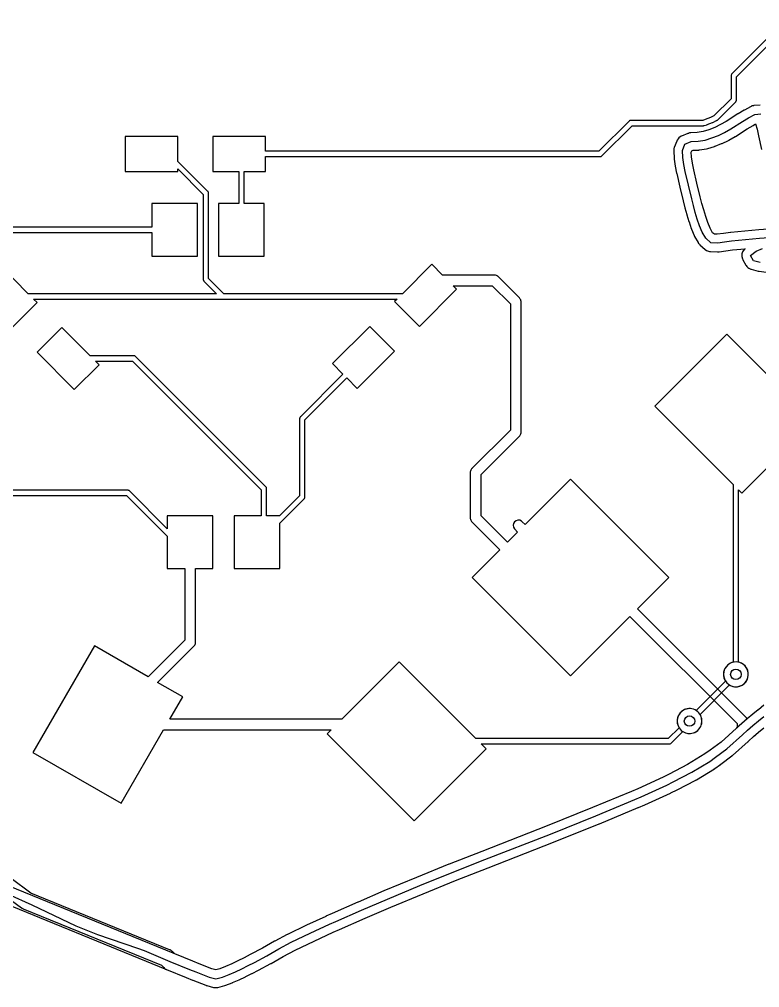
# Model space of a CAD drawing. Header units: millimetres. Extents: x -0.2 to 50.1, y -0.2 to 50.2.
# Drawn here: x 17.94 to 39.02, y -0.23 to 27.34 of the extents above; entities that cross this region are included whole.
import ezdxf

# ---------------------------------------------------------------- set-up
doc = ezdxf.new("R2010")
doc.units = ezdxf.units.MM

msp = doc.modelspace()

# ---------------------------------------------------------------- linework, layer by layer
at = {"layer": '16_copper'}
for points in [[(39.697, 27.265), (38.226, 25.794), (38.221, 25.787), (38.216, 25.781, 0.087651), (38.206, 25.756), (38.205, 25.749), (38.204, 25.74), (38.204, 25.082), (37.714, 24.592), (37.619, 24.547), (37.469, 24.487), (37.402, 24.466), (35.35, 24.466), (35.342, 24.465), (35.333, 24.464, 0.087654), (35.309, 24.454), (35.303, 24.449), (35.296, 24.444), (34.438, 23.586), (24.95, 23.586), (24.95, 24.01), (23.45, 24.01), (23.45, 23.01), (24.184, 23.01), (24.184, 22.1), (23.61, 22.1), (23.61, 20.6), (24.91, 20.6), (24.91, 22.1), (24.336, 22.1), (24.336, 23.01), (24.95, 23.01), (24.95, 23.434), (34.47, 23.434), (34.478, 23.435), (34.487, 23.436, 0.087654), (34.511, 23.446), (34.517, 23.451), (34.524, 23.456), (35.382, 24.314), (37.413, 24.314), (37.414, 24.314), (37.415, 24.314), (37.428, 24.316), (37.435, 24.317, 0.00421), (37.436, 24.317), (37.517, 24.343), (37.519, 24.344), (37.522, 24.344), (37.677, 24.406), (37.679, 24.407), (37.682, 24.408), (37.791, 24.46), (37.793, 24.461), (37.796, 24.462), (37.803, 24.467), (37.809, 24.472, 0.014124), (37.812, 24.475), (38.334, 24.996), (38.339, 25.003), (38.344, 25.009, 0.087651), (38.354, 25.034), (38.355, 25.041), (38.356, 25.05), (38.356, 25.708), (39.99, 27.342)], [(39.027, 24.901), (38.855, 24.887), (38.84, 24.884), (38.825, 24.882, 0.039559), (38.787, 24.871), (38.782, 24.869), (38.779, 24.868), (38.77, 24.863), (38.756, 24.856), (38.581, 24.76), (38.577, 24.757), (38.572, 24.755), (38.401, 24.652), (38.399, 24.65), (38.395, 24.648), (38.065, 24.435), (37.905, 24.345), (37.74, 24.267), (37.57, 24.2), (37.405, 24.148), (37.239, 24.12), (37.054, 24.11), (37.047, 24.109), (37.039, 24.109, 0.03956), (37.001, 24.102), (36.986, 24.096), (36.977, 24.094), (36.973, 24.092), (36.968, 24.09), (36.79, 24.014), (36.788, 24.013), (36.785, 24.012, 0.159485), (36.671, 23.906), (36.657, 23.878), (36.656, 23.876, 0.000483), (36.656, 23.875), (36.585, 23.695), (36.581, 23.68), (36.576, 23.665, 0.039558), (36.569, 23.626), (36.569, 23.622), (36.568, 23.618), (36.569, 23.608), (36.568, 23.592), (36.578, 23.392), (36.579, 23.383), (36.581, 23.364), (36.613, 23.166), (36.614, 23.163), (36.614, 23.16), (36.652, 22.964), (36.653, 22.96), (36.654, 22.955), (36.742, 22.565), (36.743, 22.563), (36.743, 22.561), (36.839, 22.173), (36.839, 22.172), (36.84, 22.171), (36.889, 21.977), (36.89, 21.976), (36.89, 21.974), (36.941, 21.781), (36.943, 21.778), (36.944, 21.773), (37.002, 21.582), (37.003, 21.578), (37.005, 21.573), (37.069, 21.384), (37.072, 21.378), (37.075, 21.369), (37.152, 21.185), (37.156, 21.178), (37.165, 21.157), (37.264, 20.984), (37.266, 20.981), (37.268, 20.978, 0.039558), (37.291, 20.946), (37.309, 20.927), (37.313, 20.923), (37.314, 20.922), (37.315, 20.922), (37.461, 20.791), (37.47, 20.784), (37.478, 20.777, 0.119178), (37.586, 20.731), (37.596, 20.73, 0.014757), (37.611, 20.728), (37.62, 20.727), (37.815, 20.722), (37.82, 20.722), (37.825, 20.722), (37.845, 20.723), (37.855, 20.724), (37.857, 20.724), (37.859, 20.724), (38.053, 20.753), (38.246, 20.776), (38.6, 20.811), (38.588, 20.801), (38.576, 20.79), (38.574, 20.787), (38.571, 20.784, 0.284062), (38.525, 20.526), (38.535, 20.503), (38.538, 20.497), (38.539, 20.496), (38.539, 20.495), (38.623, 20.346), (38.626, 20.342), (38.628, 20.337, 0.159488), (38.747, 20.237), (38.767, 20.23), (38.775, 20.227), (38.777, 20.227), (38.779, 20.226), (38.973, 20.176), (38.975, 20.176), (39.006, 20.17), (39.204, 20.147)], [(39.136, 7.808), (38.979, 7.684), (38.978, 7.683), (38.976, 7.682), (38.821, 7.556), (38.82, 7.555), (38.818, 7.553), (38.665, 7.425), (38.663, 7.424), (38.661, 7.422), (38.661, 7.422), (38.657, 7.428), (38.652, 7.437), (38.648, 7.441), (38.645, 7.446), (38.635, 7.458), (35.536, 10.556), (36.43, 11.45), (33.63, 14.25), (32.338, 12.958), (32.258, 13.038), (32.234, 13.057, 0.857946), (32.032, 12.834), (32.042, 12.822), (32.122, 12.742), (31.833, 12.453), (31.082, 13.203), (31.082, 14.377), (32.178, 15.472), (32.181, 15.477), (32.186, 15.481, 0.153125), (32.222, 15.564), (32.222, 15.58), (32.222, 19.3), (32.222, 19.306), (32.222, 19.311, 0.153128), (32.188, 19.396), (32.178, 19.408), (31.568, 20.018), (31.563, 20.021), (31.559, 20.026, 0.153125), (31.476, 20.062), (31.46, 20.062), (29.986, 20.062), (29.681, 20.368), (28.843, 19.53), (23.762, 19.53), (23.326, 19.965), (23.326, 22.39), (23.325, 22.398), (23.324, 22.407, 0.087654), (23.314, 22.431), (23.309, 22.437), (23.304, 22.444), (22.45, 23.298), (22.45, 24.01), (20.95, 24.01), (20.95, 23.01), (22.45, 23.01), (22.45, 23.082), (23.174, 22.358), (23.174, 19.934), (23.175, 19.925), (23.176, 19.917, 0.087654), (23.186, 19.893), (23.191, 19.887), (23.196, 19.88), (23.546, 19.53), (18.187, 19.53), (17.379, 20.338)], [(17.733, 18.57), (18.44, 19.277), (18.339, 19.378), (28.691, 19.378), (28.62, 19.307), (29.327, 18.6), (30.388, 19.661), (30.291, 19.758), (31.397, 19.758), (31.918, 19.237), (31.918, 15.643), (30.822, 14.548), (30.819, 14.543), (30.814, 14.539, 0.153125), (30.778, 14.456), (30.778, 14.44), (30.778, 13.14), (30.778, 13.134), (30.778, 13.129, 0.153128), (30.812, 13.044), (30.822, 13.032), (31.617, 12.237), (30.83, 11.45), (33.63, 8.65), (35.321, 10.341), (38.374, 7.287), (38.374, 7.167), (38.359, 7.153), (37.921, 6.763), (37.611, 6.531), (37.458, 6.422), (36.962, 6.119), (36.439, 5.848), (36.265, 5.762), (35.543, 5.433), (35.364, 5.354), (34.261, 4.894), (32.964, 4.376), (31.103, 3.649), (31.103, 3.649), (31.102, 3.649), (30.172, 3.283), (30.171, 3.283), (30.17, 3.283), (29.243, 2.907), (29.242, 2.907), (29.241, 2.906), (28.319, 2.522), (28.318, 2.521), (28.316, 2.521), (27.581, 2.206), (27.58, 2.206), (27.579, 2.205), (26.847, 1.883), (26.846, 1.882), (26.845, 1.882), (26.663, 1.8), (26.662, 1.799), (26.661, 1.799), (26.117, 1.548), (26.114, 1.547), (26.112, 1.546), (25.572, 1.284), (25.569, 1.282), (25.564, 1.28), (25.211, 1.092), (25.209, 1.091), (25.206, 1.089), (24.86, 0.894), (24.512, 0.708), (24.338, 0.618), (24.162, 0.532), (23.986, 0.449), (23.811, 0.371), (23.644, 0.306), (23.53, 0.277), (23.415, 0.308), (23.055, 0.447), (22.872, 0.52), (22.364, 0.728), (22.298, 0.794), (22.288, 0.802), (22.279, 0.811, 0.039558), (22.247, 0.833), (22.24, 0.837), (22.234, 0.84), (22.227, 0.843), (22.216, 0.848), (18.267, 2.463), (17.703, 2.88)], [(10.655, 13.784), (20.988, 13.784), (22.15, 12.622), (22.15, 11.7), (22.648, 11.7), (22.648, 9.667), (21.6, 8.62), (20.075, 9.501), (18.325, 6.469), (20.837, 5.019), (22.042, 7.108), (26.813, 7.108), (26.7, 6.995), (29.175, 4.52), (31.226, 6.571), (31.09, 6.707), (36.443, 6.707), (36.452, 6.708), (36.46, 6.709, 0.087654), (36.484, 6.719), (36.49, 6.724), (36.497, 6.729), (36.83, 7.062), (36.863, 7.043, 1), (37.177, 7.677), (37.134, 7.695, 0.668176), (36.703, 7.203), (36.722, 7.17), (36.412, 6.859), (30.938, 6.859), (28.751, 9.046), (27.118, 7.412), (22.218, 7.412), (22.587, 8.051), (21.873, 8.462), (22.908, 9.496), (22.911, 9.501), (22.916, 9.505, 0.153125), (22.952, 9.589), (22.952, 9.604), (22.952, 11.7), (23.45, 11.7), (23.45, 13.2), (22.15, 13.2), (22.15, 12.838), (21.074, 13.914), (21.067, 13.919), (21.061, 13.924, 0.087651), (21.036, 13.934), (21.029, 13.935), (21.02, 13.936), (10.743, 13.936)], [(17.429, 2.46), (17.995, 2.042), (18.007, 2.035), (18.018, 2.027), (18.024, 2.024), (18.028, 2.021), (18.037, 2.018), (18.049, 2.012), (21.98, 0.405), (22.046, 0.338, 0.065196), (22.098, 0.299), (22.105, 0.295), (22.11, 0.292), (22.118, 0.289), (22.128, 0.284), (22.683, 0.057), (22.684, 0.057), (22.685, 0.056), (22.871, -0.018), (22.872, -0.019), (22.874, -0.019), (23.247, -0.163), (23.256, -0.166), (23.271, -0.171), (23.462, -0.223), (23.47, -0.224), (23.478, -0.226, 0.039561), (23.517, -0.231), (23.529, -0.231), (23.541, -0.231, 0.01576), (23.556, -0.23), (23.57, -0.227), (23.58, -0.226), (23.584, -0.225), (23.59, -0.224), (23.783, -0.174), (23.791, -0.172), (23.812, -0.165), (23.998, -0.092), (24.003, -0.09), (24.008, -0.088), (24.191, -0.007), (24.194, -0.006), (24.197, -0.005), (24.377, 0.081), (24.379, 0.081), (24.381, 0.082), (24.56, 0.17), (24.562, 0.172), (24.565, 0.173), (24.742, 0.264), (24.744, 0.265), (24.746, 0.266), (25.098, 0.455), (25.1, 0.456), (25.103, 0.458), (25.449, 0.652), (25.795, 0.837), (26.328, 1.095), (26.869, 1.344), (27.05, 1.425), (27.779, 1.747), (28.512, 2.061), (29.432, 2.444), (30.356, 2.819), (31.285, 3.184), (31.285, 3.184), (33.147, 3.91), (33.148, 3.91), (33.149, 3.911), (34.448, 4.43), (34.45, 4.431), (34.452, 4.431), (35.559, 4.894), (35.56, 4.895), (35.562, 4.896), (35.746, 4.976), (35.747, 4.977), (35.749, 4.977), (36.476, 5.308), (36.48, 5.31), (36.485, 5.312), (36.663, 5.402), (36.665, 5.402), (36.667, 5.403), (37.199, 5.679), (37.206, 5.683), (37.215, 5.687), (37.727, 6), (37.733, 6.005), (37.742, 6.01), (37.904, 6.126), (37.906, 6.128), (37.908, 6.129), (38.228, 6.369), (38.235, 6.375), (38.245, 6.382), (38.693, 6.781), (38.694, 6.782), (38.696, 6.783), (38.841, 6.916), (38.892, 6.96), (38.892, 6.96), (38.988, 7.043), (39.138, 7.169)]]:
    msp.add_lwpolyline(points, format="xyb", dxfattribs=at)
for points in [[(39.396, 21.375), (38.997, 21.347), (38.996, 21.347), (38.994, 21.347), (38.596, 21.314), (38.594, 21.313), (38.591, 21.313), (38.194, 21.273), (38.192, 21.273), (38.189, 21.273), (37.991, 21.249), (37.988, 21.248), (37.984, 21.248), (37.808, 21.222), (37.726, 21.224), (37.678, 21.267), (37.607, 21.392), (37.54, 21.554), (37.479, 21.731), (37.423, 21.914), (37.373, 22.102), (37.324, 22.293), (37.229, 22.679), (37.142, 23.062), (37.106, 23.251), (37.076, 23.43), (37.07, 23.562), (37.083, 23.596), (37.124, 23.613), (37.28, 23.621), (37.289, 23.623), (37.308, 23.624), (37.505, 23.658), (37.505, 23.658), (37.538, 23.666), (37.729, 23.725), (37.736, 23.728), (37.746, 23.731), (37.932, 23.805), (37.938, 23.808), (37.947, 23.811), (38.127, 23.897), (38.134, 23.901), (38.143, 23.905), (38.317, 24.004), (38.323, 24.007), (38.329, 24.011), (38.663, 24.225), (38.827, 24.324), (38.897, 24.363), (38.941, 24.212), (38.986, 24.027), (39.068, 23.64)], [(16.13, 21.274), (21.71, 21.274), (21.71, 20.6), (23.01, 20.6), (23.01, 22.1), (21.71, 22.1), (21.71, 21.426), (16.162, 21.426)]]:
    msp.add_lwpolyline(points, dxfattribs=at)
for points in [[(25.35, 12.992), (26.048, 13.69), (26.053, 13.697), (26.058, 13.703, 0.087651), (26.068, 13.728), (26.069, 13.735), (26.07, 13.744), (26.07, 15.942), (27.26, 17.132), (27.559, 16.832), (28.62, 17.893), (27.913, 18.6), (26.852, 17.539), (27.152, 17.24), (25.94, 16.028), (25.935, 16.021), (25.929, 16.014, 0.087651), (25.919, 15.99), (25.919, 15.982), (25.917, 15.974), (25.917, 13.775), (25.342, 13.2), (24.976, 13.2), (24.976, 13.98), (24.975, 13.988), (24.974, 13.997, 0.087654), (24.964, 14.021), (24.959, 14.027), (24.954, 14.034), (21.248, 17.74), (21.241, 17.745), (21.234, 17.751, 0.087651), (21.21, 17.761), (21.203, 17.761), (21.194, 17.762), (19.955, 17.762), (19.147, 18.57), (18.44, 17.863), (19.501, 16.802), (20.208, 17.509), (20.107, 17.61), (21.162, 17.61), (24.824, 13.948), (24.824, 13.2), (24.05, 13.2), (24.05, 11.7), (25.35, 11.7)], [(38.409, 8.343, 0.767328), (38.454, 9.025), (38.416, 9.035), (38.416, 13.947), (38.509, 13.854), (40.56, 15.905), (38.085, 18.38), (36.034, 16.329), (38.264, 14.099), (38.264, 9.035), (38.226, 9.025, 0.876977), (38.363, 8.337)]]:
    msp.add_lwpolyline(points, format="xyb", close=True, dxfattribs=at)
at = {"layer": '1_copper'}
for points in [[(39.027, 24.901), (38.855, 24.887), (38.84, 24.884), (38.825, 24.882, 0.039559), (38.787, 24.871), (38.782, 24.869), (38.779, 24.868), (38.77, 24.863), (38.756, 24.856), (38.581, 24.76), (38.577, 24.757), (38.572, 24.755), (38.401, 24.652), (38.399, 24.65), (38.395, 24.648), (38.065, 24.435), (37.905, 24.345), (37.74, 24.267), (37.57, 24.2), (37.405, 24.148), (37.239, 24.12), (37.054, 24.11), (37.047, 24.109), (37.039, 24.109, 0.03956), (37.001, 24.102), (36.986, 24.096), (36.977, 24.094), (36.973, 24.092), (36.968, 24.09), (36.79, 24.014), (36.788, 24.013), (36.785, 24.012, 0.159485), (36.671, 23.906), (36.657, 23.878), (36.656, 23.876, 0.000483), (36.656, 23.875), (36.585, 23.695), (36.581, 23.68), (36.576, 23.665, 0.039558), (36.569, 23.626), (36.569, 23.622), (36.568, 23.618), (36.569, 23.608), (36.568, 23.592), (36.578, 23.392), (36.579, 23.383), (36.581, 23.364), (36.613, 23.166), (36.614, 23.163), (36.614, 23.16), (36.652, 22.964), (36.653, 22.96), (36.654, 22.955), (36.742, 22.565), (36.743, 22.563), (36.743, 22.561), (36.839, 22.173), (36.839, 22.172), (36.84, 22.171), (36.889, 21.977), (36.89, 21.976), (36.89, 21.974), (36.941, 21.781), (36.943, 21.778), (36.944, 21.773), (37.002, 21.582), (37.003, 21.578), (37.005, 21.573), (37.069, 21.384), (37.072, 21.378), (37.075, 21.369), (37.152, 21.185), (37.156, 21.178), (37.165, 21.157), (37.264, 20.984), (37.266, 20.981), (37.268, 20.978, 0.039558), (37.291, 20.946), (37.309, 20.927), (37.313, 20.923), (37.314, 20.922), (37.315, 20.922), (37.461, 20.791), (37.47, 20.784), (37.478, 20.777, 0.119178), (37.586, 20.731), (37.596, 20.73, 0.014757), (37.611, 20.728), (37.62, 20.727), (37.815, 20.722), (37.82, 20.722), (37.825, 20.722), (37.845, 20.723), (37.855, 20.724), (37.857, 20.724), (37.859, 20.724), (38.053, 20.753), (38.246, 20.776), (38.6, 20.811), (38.588, 20.801), (38.576, 20.79), (38.574, 20.787), (38.571, 20.784, 0.284062), (38.525, 20.526), (38.535, 20.503), (38.538, 20.497), (38.539, 20.496), (38.539, 20.495), (38.623, 20.346), (38.626, 20.342), (38.628, 20.337, 0.159488), (38.747, 20.237), (38.767, 20.23), (38.775, 20.227), (38.777, 20.227), (38.779, 20.226), (38.973, 20.176), (38.975, 20.176), (39.006, 20.17), (39.204, 20.147)], [(16.93, 2.41), (22.128, 0.284), (22.128, 0.284), (22.683, 0.057), (22.684, 0.057), (22.685, 0.056), (22.871, -0.018), (22.872, -0.019), (22.874, -0.019), (23.247, -0.163), (23.256, -0.166), (23.271, -0.171), (23.462, -0.223), (23.47, -0.224), (23.478, -0.226, 0.039561), (23.517, -0.231), (23.529, -0.231), (23.541, -0.231, 0.01576), (23.556, -0.23), (23.57, -0.227), (23.58, -0.226), (23.584, -0.225), (23.59, -0.224), (23.783, -0.174), (23.791, -0.172), (23.812, -0.165), (23.998, -0.092), (24.003, -0.09), (24.008, -0.088), (24.191, -0.007), (24.194, -0.006), (24.197, -0.005), (24.377, 0.081), (24.379, 0.081), (24.381, 0.082), (24.56, 0.17), (24.562, 0.172), (24.565, 0.173), (24.742, 0.264), (24.744, 0.265), (24.746, 0.266), (25.098, 0.455), (25.1, 0.456), (25.103, 0.458), (25.449, 0.652), (25.795, 0.837), (26.328, 1.095), (26.869, 1.344), (27.05, 1.425), (27.779, 1.747), (28.512, 2.061), (29.432, 2.444), (30.356, 2.819), (31.285, 3.184), (31.285, 3.184), (33.147, 3.91), (33.148, 3.91), (33.149, 3.911), (34.448, 4.43), (34.45, 4.431), (34.452, 4.431), (35.559, 4.894), (35.56, 4.895), (35.562, 4.896), (35.746, 4.976), (35.747, 4.977), (35.749, 4.977), (36.476, 5.308), (36.48, 5.31), (36.485, 5.312), (36.663, 5.402), (36.665, 5.402), (36.667, 5.403), (37.199, 5.679), (37.206, 5.683), (37.215, 5.687), (37.727, 6), (37.733, 6.005), (37.742, 6.01), (37.904, 6.126), (37.906, 6.128), (37.908, 6.129), (38.228, 6.369), (38.235, 6.375), (38.245, 6.382), (38.693, 6.781), (38.694, 6.782), (38.696, 6.783), (38.841, 6.916), (38.988, 7.043), (39.138, 7.169)]]:
    msp.add_lwpolyline(points, format="xyb", dxfattribs=at)
for points in [[(39.396, 21.375), (38.997, 21.347), (38.996, 21.347), (38.994, 21.347), (38.596, 21.314), (38.594, 21.313), (38.591, 21.313), (38.194, 21.273), (38.192, 21.273), (38.189, 21.273), (37.991, 21.249), (37.988, 21.248), (37.984, 21.248), (37.808, 21.222), (37.726, 21.224), (37.678, 21.267), (37.607, 21.392), (37.54, 21.554), (37.479, 21.731), (37.423, 21.914), (37.373, 22.102), (37.324, 22.293), (37.229, 22.679), (37.142, 23.062), (37.106, 23.251), (37.076, 23.43), (37.07, 23.562), (37.083, 23.596), (37.124, 23.613), (37.28, 23.621), (37.289, 23.623), (37.308, 23.624), (37.505, 23.658), (37.505, 23.658), (37.538, 23.666), (37.729, 23.725), (37.736, 23.728), (37.746, 23.731), (37.932, 23.805), (37.938, 23.808), (37.947, 23.811), (38.127, 23.897), (38.134, 23.901), (38.143, 23.905), (38.317, 24.004), (38.323, 24.007), (38.329, 24.011), (38.663, 24.225), (38.827, 24.324), (38.897, 24.363), (38.941, 24.212), (38.986, 24.027), (39.068, 23.64)], [(39.136, 7.808), (38.979, 7.684), (38.978, 7.683), (38.976, 7.682), (38.821, 7.556), (38.82, 7.555), (38.818, 7.553), (38.665, 7.425), (38.663, 7.424), (38.661, 7.422), (38.51, 7.291), (38.508, 7.289), (38.506, 7.287), (38.359, 7.153), (37.921, 6.763), (37.611, 6.531), (37.458, 6.422), (36.962, 6.119), (36.439, 5.848), (36.265, 5.762), (35.543, 5.433), (35.364, 5.354), (34.261, 4.894), (32.964, 4.376), (31.103, 3.649), (31.103, 3.649), (31.102, 3.649), (30.172, 3.283), (30.171, 3.283), (30.17, 3.283), (29.243, 2.907), (29.242, 2.907), (29.241, 2.906), (28.319, 2.522), (28.318, 2.521), (28.316, 2.521), (27.581, 2.206), (27.58, 2.206), (27.579, 2.205), (26.847, 1.883), (26.846, 1.882), (26.845, 1.882), (26.663, 1.8), (26.662, 1.799), (26.661, 1.799), (26.117, 1.548), (26.114, 1.547), (26.112, 1.546), (25.572, 1.284), (25.569, 1.282), (25.564, 1.28), (25.211, 1.092), (25.209, 1.091), (25.206, 1.089), (24.86, 0.894), (24.512, 0.708), (24.338, 0.618), (24.162, 0.532), (23.986, 0.449), (23.811, 0.371), (23.644, 0.306), (23.53, 0.277), (23.415, 0.308), (23.055, 0.447), (22.872, 0.52), (22.318, 0.747), (22.318, 0.747), (17.174, 2.851)]]:
    msp.add_lwpolyline(points, dxfattribs=at)
msp.add_lwpolyline([(37.089, 7.013, 0.493144), (37.337, 7.517), (37.318, 7.55), (38.156, 8.388), (38.183, 8.373, 1), (38.497, 9.007), (38.454, 9.025, 0.716507), (38.046, 8.493), (37.21, 7.658), (37.177, 7.677, 1), (36.863, 7.043), (36.906, 7.025, 0.098491), (37.043, 7.007)], format="xyb", close=True, dxfattribs=at)
at = {"layer": 'drills_via_1_16'}
for centre in [(38.34, 8.69), (37.02, 7.36)]:
    msp.add_circle(centre, 0.15, dxfattribs=at)
at = {"layer": 'outline'}
for points in [[(39.414, 21.126), (39.015, 21.098), (38.616, 21.064), (38.219, 21.024), (38.02, 21.001), (37.822, 20.972), (37.628, 20.977), (37.481, 21.108), (37.383, 21.281), (37.306, 21.466), (37.241, 21.655), (37.183, 21.846), (37.131, 22.039), (37.082, 22.233), (36.986, 22.621), (36.897, 23.011), (36.86, 23.207), (36.827, 23.404), (36.818, 23.604), (36.889, 23.784), (37.067, 23.86), (37.267, 23.871), (37.463, 23.904), (37.654, 23.964), (37.84, 24.037), (38.02, 24.123), (38.194, 24.221), (38.531, 24.438), (38.702, 24.541), (38.877, 24.637), (39.048, 24.652)], [(39.035, 20.419), (38.841, 20.468), (38.757, 20.617), (38.914, 20.737), (39.096, 20.82)], [(17.621, 2.429), (18.292, 2.129), (19.547, 1.531), (20.163, 1.281), (21.298, 0.894), (21.486, 0.824), (22.223, 0.515), (22.778, 0.288), (22.964, 0.214), (23.337, 0.071), (23.528, 0.018), (23.721, 0.068), (23.907, 0.14), (24.09, 0.221), (24.271, 0.307), (24.45, 0.395), (24.628, 0.486), (24.98, 0.675), (25.329, 0.872), (25.681, 1.059), (26.221, 1.321), (26.766, 1.572), (26.948, 1.654), (27.68, 1.976), (28.415, 2.291), (29.337, 2.676), (30.264, 3.051), (31.194, 3.417), (33.056, 4.143), (34.356, 4.662), (35.462, 5.125), (35.645, 5.205), (36.373, 5.536), (36.552, 5.625), (37.084, 5.901), (37.596, 6.213), (37.759, 6.33), (38.079, 6.569), (38.527, 6.968), (38.674, 7.102), (38.825, 7.233), (38.979, 7.362), (39.134, 7.488)]]:
    msp.add_lwpolyline(points, dxfattribs=at)

doc.saveas('drawing.dxf')
